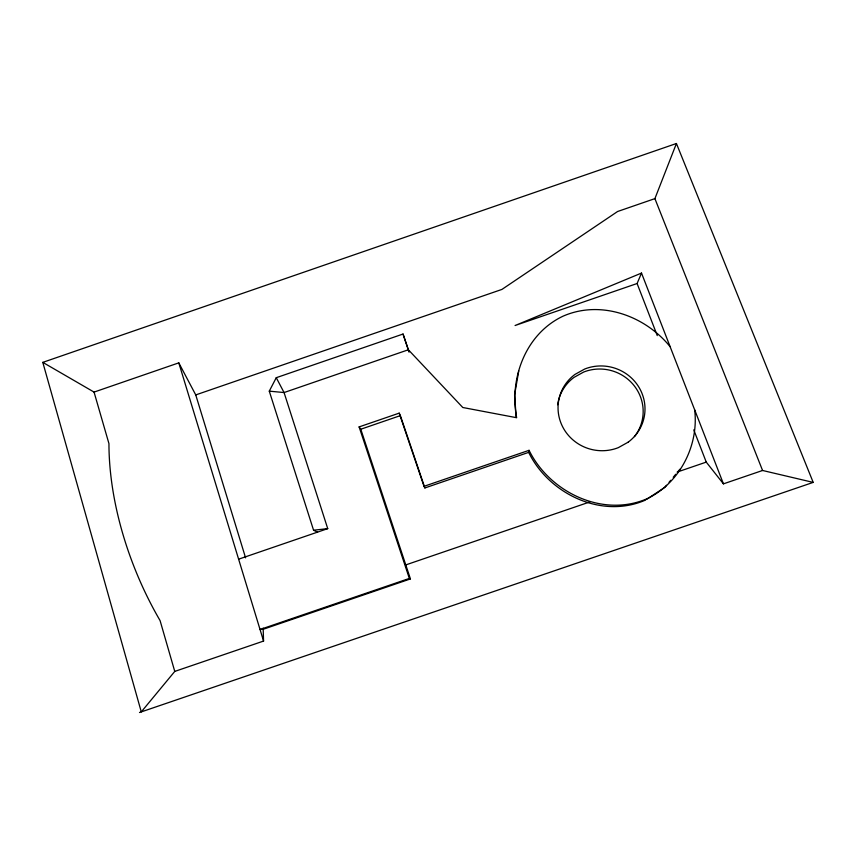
<?xml version="1.0" encoding="UTF-8"?>
<svg xmlns="http://www.w3.org/2000/svg" width="856" height="856" viewBox="0 0 856 856"><rect width="100%" height="100%" fill="white"/><g stroke="black" fill="none" stroke-linecap="round" stroke-linejoin="round"><path stroke-width="1.28" d="M518.757 370.862L514.584 394.969L516.211 417.514M645.606 500.022C601.682 519.378 548.974 493.901 528.666 452.364L529.072 450.31L424.009 486.326L399.196 413.138L359.113 426.909L409.35 578.431L410.431 578.923L360.783 429.231L359.113 426.909M676.422 143.498L813.2 482.399L762.568 470.479L654.904 198.624L676.422 143.498L42.8 362.366L141.283 711.892L174.763 671.414L263.562 641.069L263.156 628.111M637.099 283.518L641.508 273.075L515.077 325.515L637.099 283.518L657.269 335.606M317.544 532.132L313.564 530.217L269.276 391.149L276.263 377.699L403.037 334.033L409.05 351.923M666.567 485.32L664.898 487.332L646.676 499.315M669.06 482.303L670.73 480.291M673.223 477.274L675.726 474.256M677.396 472.245L679.889 469.227M42.8 362.366L94.053 392.091L178.797 362.858L195.746 394.916L245.586 557.845M654.904 198.624L617.583 211.507L501.937 289.414L195.746 394.916M360.783 429.231L400.373 415.62L424.897 487.941L528.666 452.364M238.61 559.182L327.73 528.634L284.064 392.551L276.263 377.699M405.509 565.003L589.998 501.884M677.192 472.052L706.254 462.112L723.438 483.854L762.568 470.479M409.35 578.431L260.031 629.492L262.974 629.353L410.431 578.923M139.507 712.502L813.2 482.399M313.564 530.217L327.73 528.634M269.276 391.149L284.064 392.551L408.355 349.772L462.786 407.499L516.66 417.717C509.053 378.502 525.573 333.894 562.981 316.206C600.655 299.611 645.124 315.725 670.13 346.712M529.072 450.31C549.648 492.35 603.031 518.126 647.5 498.534C679.985 482.731 698.924 445.366 694.676 409.874M424.009 486.326L424.897 487.941M399.196 413.138L400.373 415.62M641.508 273.075L723.438 483.854M693.767 429.862L706.254 462.112M408.997 351.795L403.037 334.033M178.797 362.858L263.562 641.069M94.053 392.091L108.947 443.633A215.808 117.497 67.6 0 0 160.072 620.579L174.763 671.414M634.467 436.635A43.014 41.805 14.4 0 0 634.157 385.692A43.014 41.805 14.4 0 0 583.653 372.05L574.023 377.378A43.014 41.805 14.4 0 0 557.663 404.77M628.165 442.178L618.3 447.656A43.549 42.308 14.2 0 1 563.922 429.124A43.549 42.308 14.2 0 1 574.986 374.404L584.734 369.011A43.549 42.308 14.2 0 1 639.079 387.479A43.549 42.308 14.2 0 1 628.165 442.178"/></g></svg>
